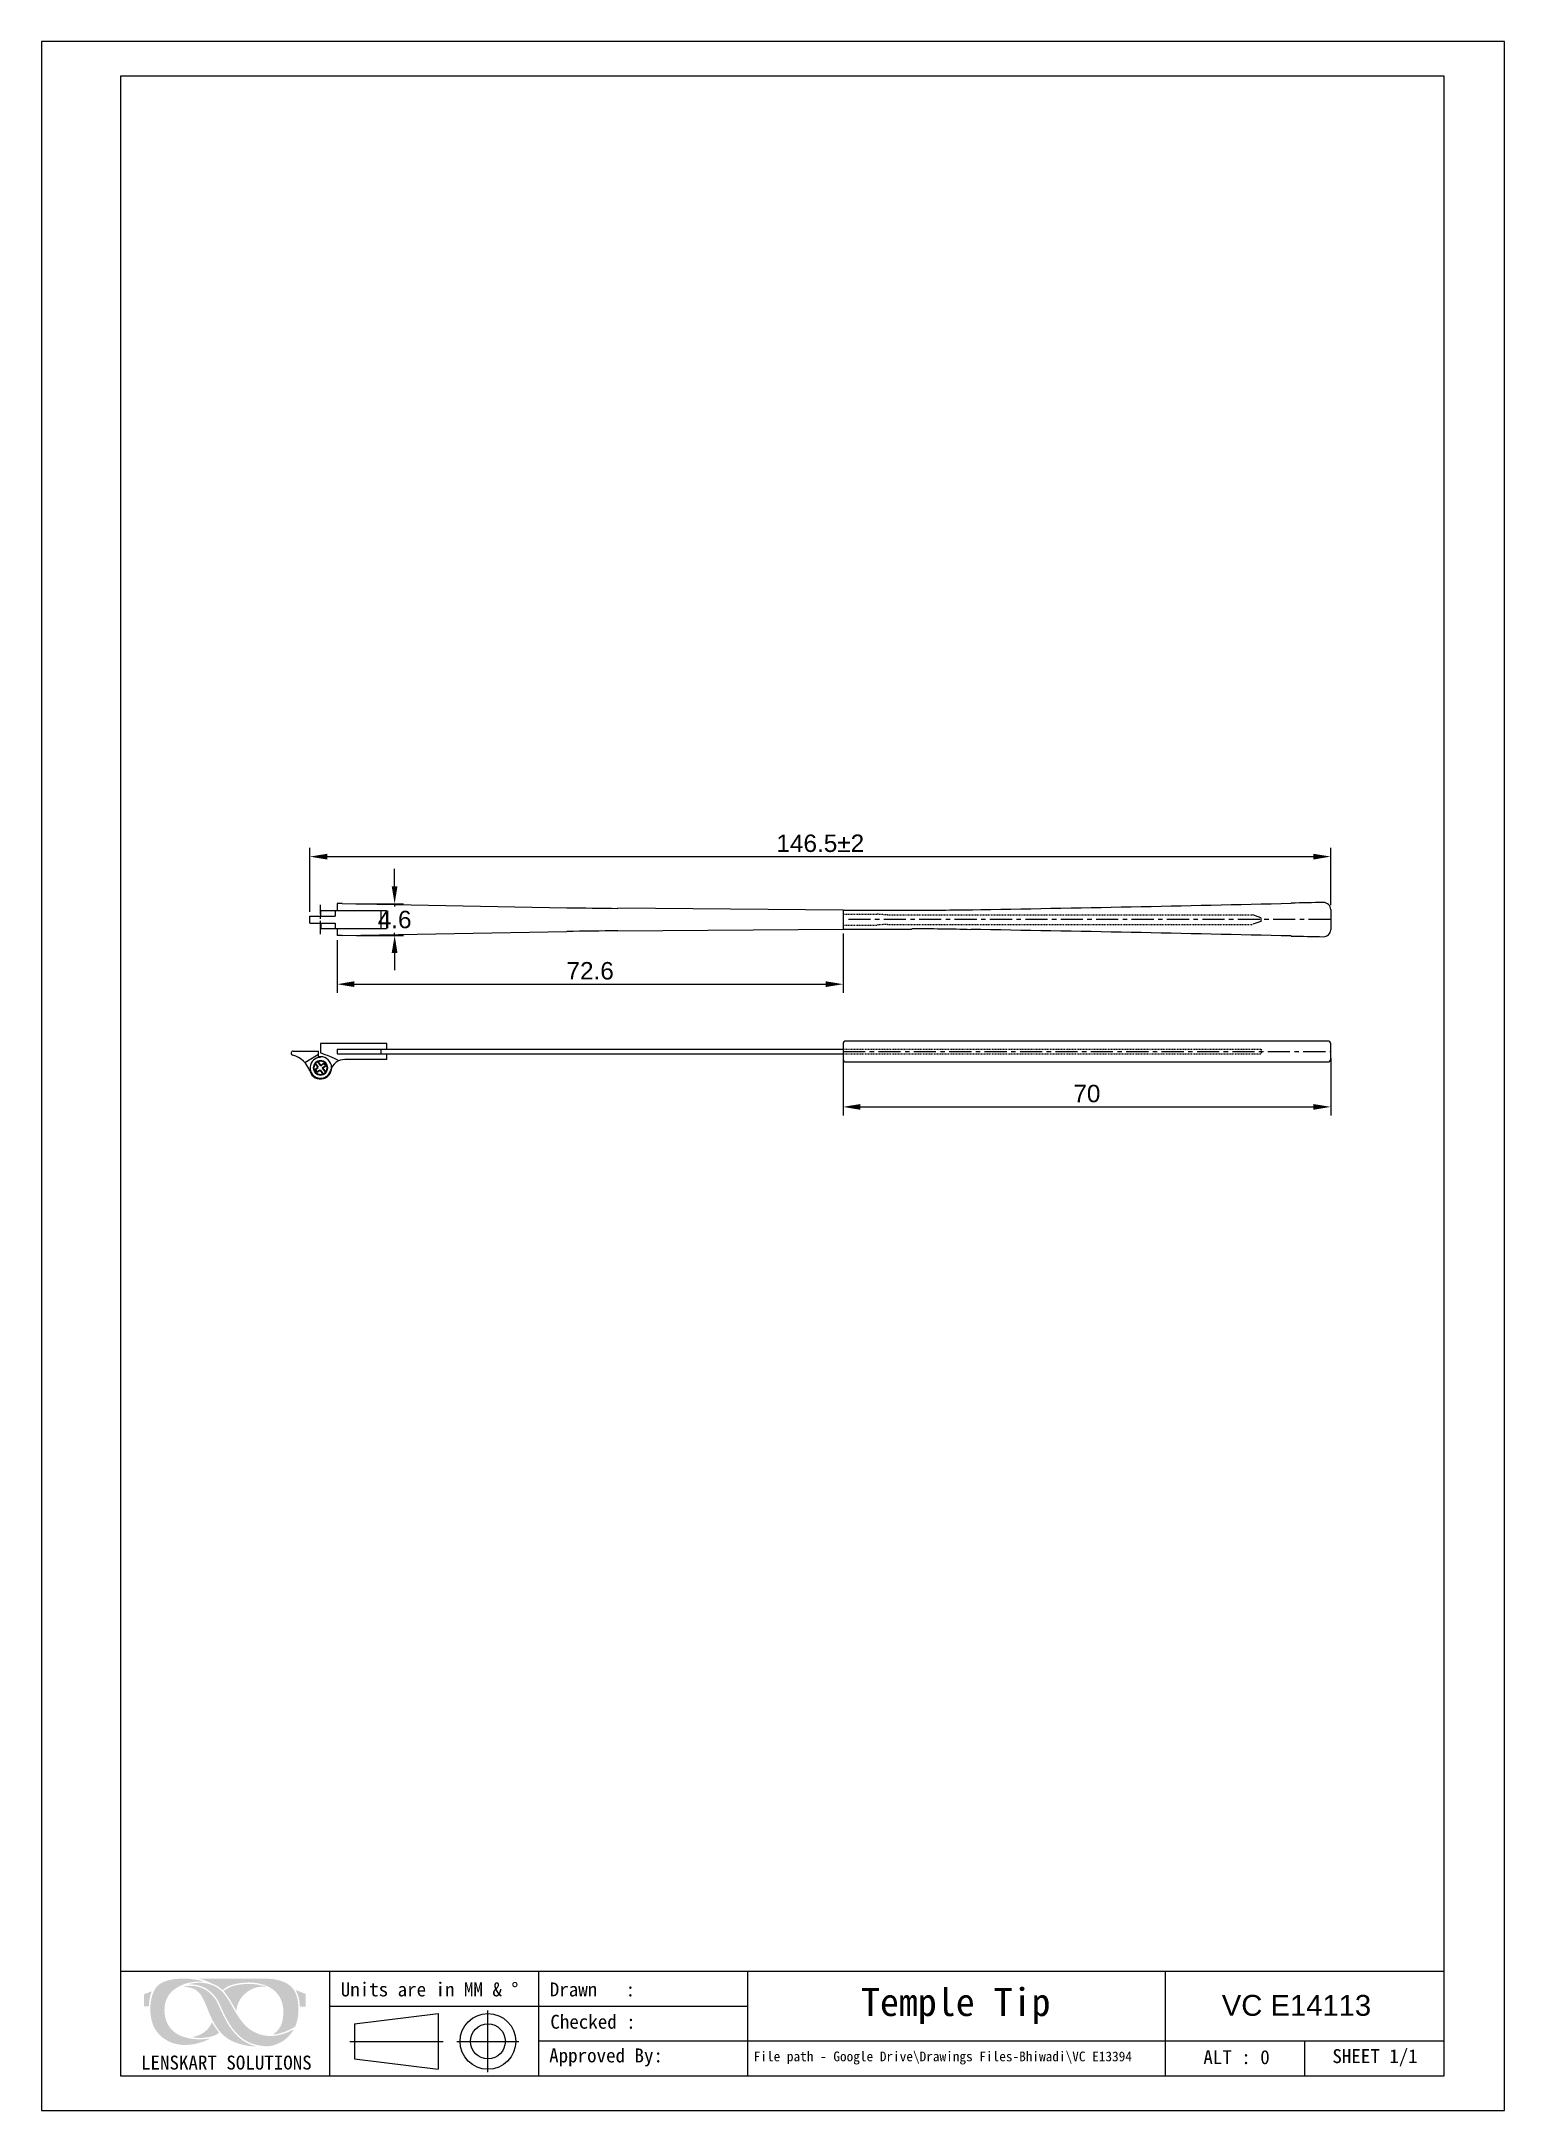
# Model space of a CAD drawing. Header units: inches. Extents: x 18 to 228, y -141 to 156.
import ezdxf

# ---------------------------------------------------------------- set-up
doc = ezdxf.new("R2010")
doc.units = ezdxf.units.IN
doc.header["$MEASUREMENT"] = 0
for name, pattern in [('CENTER', [50.8, 31.75, -6.35, 6.35, -6.35]), ('CENTER2', [28.575, 19.05, -3.175, 3.175, -3.175]), ('HIDDEN2', [0.1875, 0.125, -0.0625])]:
    doc.linetypes.add(name, pattern=pattern)
for name, color, linetype in [('Center Line', 2, 'CENTER2'), ('Dimension', 3, 'Continuous'), ('Hidden Line', 1, 'HIDDEN2'), ('中心线', 1, 'CENTER2'), ('图框-线条', 7, 'Continuous')]:
    doc.layers.add(name, color=color, linetype=linetype)
doc.layers.add('odj', color=4, linetype='Continuous', lineweight=35)
doc.layers.add('绘图层', color=7, linetype='Continuous', lineweight=15)
doc.styles.get("Standard").update_dxf_attribs({"font": 'arial.ttf'})
doc.styles.add('宋体', font='SimSun.ttf')
doc.styles.add('样式 1', font='romant.shx')
doc.dimstyles.new('ISO-25$0', dxfattribs={"dimtxt": 2.5, "dimasz": 2.5, "dimexe": 0.5, "dimexo": 1, "dimgap": 1, "dimtad": 0, "dimtih": 1, "dimtoh": 1, "dimdec": 1, "dimzin": 10, "dimdsep": 46, "dimlunit": 6, "dimtxsty": '样式 1', "dimcen": 0, "dimclrd": 256, "dimclre": 256, "dimclrt": 7, "dimazin": 0, "dimtfac": 1, "dimtdec": 1, "dimtofl": 0, "dimtmove": 0, "dimatfit": 0, "dimfxl": 1, "dimtolj": 1, "dimtzin": 10, "dimarcsym": 0})

# ---------------------------------------------------------------- blocks, each defined once
blk = doc.blocks.new('*D7')
at = {"layer": 'Defpoints', "color": 0, "transparency": 16777216}
for p in [(202.68, 39.13), (56.18, 30.59), (202.68, 31.53)]:
    blk.add_point(p, dxfattribs=at)
at = {"layer": 'Dimension', "color": 0, "lineweight": -2, "transparency": 16777216}
for p, q in [((56.18, 31.21), (56.18, 40.38)), ((58.68, 39.13), (200.18, 39.13)), ((202.68, 32.15), (202.68, 40.38))]:
    blk.add_line(p, q, dxfattribs=at)
at = {"layer": 'Dimension', "color": 0, "transparency": 16777216}
for points in [[(58.68, 39.54), (58.68, 38.71), (56.18, 39.13)], [(200.18, 39.54), (200.18, 38.71), (202.68, 39.13)]]:
    blk.add_solid(points, dxfattribs=at)
at = {"layer": 'Dimension', "color": 0, "transparency": 16777216, "insert": (129.43, 41.03), "char_height": 2.5, "attachment_point": 5}
blk.add_mtext('146.5±2', dxfattribs=at)
blk = doc.blocks.new('*D8')
at = {"layer": 'Defpoints', "color": 0, "transparency": 16777216}
for p in [(60.08, 27.79), (132.71, 28.74), (132.71, 20.82)]:
    blk.add_point(p, dxfattribs=at)
at = {"layer": 'Dimension', "color": 0, "lineweight": -2, "transparency": 16777216}
for p, q in [((60.08, 27.16), (60.08, 19.57)), ((132.71, 28.11), (132.71, 19.57)), ((62.58, 20.82), (130.21, 20.82))]:
    blk.add_line(p, q, dxfattribs=at)
at = {"layer": 'Dimension', "color": 0, "transparency": 16777216}
for points in [[(62.58, 21.24), (62.58, 20.41), (60.08, 20.82)], [(130.21, 21.24), (130.21, 20.41), (132.71, 20.82)]]:
    blk.add_solid(points, dxfattribs=at)
at = {"layer": 'Dimension', "color": 0, "transparency": 16777216, "insert": (96.4, 22.73), "char_height": 2.5, "attachment_point": 5}
blk.add_mtext('72.6', dxfattribs=at)
blk = doc.blocks.new('1.8螺丝（十平面）')
at = {"layer": 'odj'}
for p, q in [((-0.45, 0.57), (-0.69, 0.25)), ((-0.69, 0.25), (-0.29, -0.04)), ((-0.45, 0.57), (-0.05, 0.28)), ((0.36, 0.83), (-0.05, 0.28)), ((0.68, 0.59), (0.27, 0.04)), ((0.27, 0.04), (0.67, -0.27)), ((-0.29, -0.04), (-0.69, -0.57)), ((0.03, -0.28), (-0.38, -0.82)), ((0.03, -0.28), (0.43, -0.59)), ((0.67, -0.27), (0.43, -0.59))]:
    blk.add_line(p, q, dxfattribs=at)
blk.add_circle((0, 0), 0.9, dxfattribs=at)
blk = doc.blocks.new('*D9')
at = {"layer": 'Defpoints', "color": 0, "transparency": 16777216}
for p in [(132.7, 10.81), (202.68, 10.81), (202.68, 3.21)]:
    blk.add_point(p, dxfattribs=at)
at = {"layer": 'Dimension', "color": 0, "lineweight": -2, "transparency": 16777216}
for p, q in [((132.7, 10.19), (132.7, 1.96)), ((202.68, 10.19), (202.68, 1.96)), ((135.2, 3.21), (200.18, 3.21))]:
    blk.add_line(p, q, dxfattribs=at)
at = {"layer": 'Dimension', "color": 0, "transparency": 16777216}
for points in [[(135.2, 3.62), (135.2, 2.79), (132.7, 3.21)], [(200.18, 3.62), (200.18, 2.79), (202.68, 3.21)]]:
    blk.add_solid(points, dxfattribs=at)
at = {"layer": 'Dimension', "color": 0, "transparency": 16777216, "insert": (167.69, 5.11), "char_height": 2.5, "attachment_point": 5}
blk.add_mtext('70', dxfattribs=at)
blk = doc.blocks.new('*D10')
at = {"layer": 'Defpoints', "color": 0, "transparency": 16777216}
for p in [(62.14, 32.36), (62.23, 27.81), (68.34, 27.81)]:
    blk.add_point(p, dxfattribs=at)
at = {"layer": 'Dimension', "color": 0, "lineweight": -2, "transparency": 16777216}
for p, q in [((68.34, 34.86), (68.34, 37.36)), ((62.77, 32.36), (69.59, 32.36)), ((68.34, 32.36), (68.34, 31.99)), ((62.85, 27.81), (69.59, 27.81)), ((68.34, 27.81), (68.34, 28.19)), ((68.34, 25.31), (68.34, 22.81))]:
    blk.add_line(p, q, dxfattribs=at)
at = {"layer": 'Dimension', "color": 0, "transparency": 16777216}
for points in [[(67.92, 34.86), (68.75, 34.86), (68.34, 32.36)], [(67.92, 25.31), (68.75, 25.31), (68.34, 27.81)]]:
    blk.add_solid(points, dxfattribs=at)
at = {"layer": 'Dimension', "color": 0, "transparency": 16777216, "insert": (68.34, 30.09), "char_height": 2.5, "attachment_point": 5}
blk.add_mtext('4.6', dxfattribs=at)

msp = doc.modelspace()

# ---------------------------------------------------------------- hatches: boundary and pattern name
at = {"layer": '图框-线条', "lineweight": 0, "ltscale": 0.1}
h = msp.add_hatch(color=252, dxfattribs=at)
edge = h.paths.add_edge_path()
edge.add_spline(control_points=[(32.35, -124.16), (32.35, -124.16), (32.35, -125.88), (32.35, -125.88), (32.35, -125.88), (32.35, -125.88), (33.06, -125.88), (33.06, -125.88), (33.06, -125.88), (33.11, -125.48), (33.12, -125.13), (33.2, -124.73), (33.2, -124.73), (33.26, -124.38), (33.37, -124.03), (33.49, -123.73), (33.49, -123.73), (33.49, -123.73), (32.35, -124.16), (32.35, -124.16)], knot_values=[0, 0, 0, 0, 0.166667, 0.166667, 0.166667, 0.166667, 0.333333, 0.333333, 0.333333, 0.333333, 0.5, 0.5, 0.5, 0.5, 0.666667, 0.666667, 0.666667, 0.666667, 1, 1, 1, 1], degree=3, periodic=0)
edge = h.paths.add_edge_path()
edge.add_spline(control_points=[(54.75, -125.95), (54.75, -125.95), (55.55, -125.96), (55.55, -125.96), (55.55, -125.96), (55.55, -125.96), (55.56, -124.1), (55.56, -124.1), (55.56, -124.1), (55.56, -124.1), (54.14, -123.54), (54.14, -123.54), (54.14, -123.54), (54.29, -123.9), (54.45, -124.16), (54.56, -124.61), (54.56, -124.61), (54.67, -125.06), (54.71, -125.46), (54.75, -125.95)], knot_values=[0, 0, 0, 0, 0.166667, 0.166667, 0.166667, 0.166667, 0.333333, 0.333333, 0.333333, 0.333333, 0.5, 0.5, 0.5, 0.5, 0.666667, 0.666667, 0.666667, 0.666667, 1, 1, 1, 1], degree=3, periodic=0)
edge = h.paths.add_edge_path(flags=17)
edge.add_spline(control_points=[(39.26, -130.29), (39.4, -130.4), (40.22, -130.42), (40.36, -130.42), (40.36, -130.42), (41.24, -130.45), (42.57, -130.23), (43.14, -129.68), (43.14, -129.68), (43.09, -129.6), (43.06, -129.56), (43, -129.5), (43, -129.5), (43, -129.5), (42.13, -128.21), (42.13, -128.21), (42.13, -128.21), (41.92, -128.47), (41.83, -128.96), (41.03, -129.58), (41.03, -129.58), (40.55, -129.94), (39.99, -130.19), (39.26, -130.29)], knot_values=[0, 0, 0, 0, 0.142857, 0.142857, 0.142857, 0.142857, 0.285714, 0.285714, 0.285714, 0.285714, 0.428571, 0.428571, 0.428571, 0.428571, 0.571429, 0.571429, 0.571429, 0.571429, 0.714286, 0.714286, 0.714286, 0.714286, 1, 1, 1, 1], degree=3, periodic=0)
edge = h.paths.add_edge_path(flags=17)
edge.add_spline(control_points=[(43.81, -123.72), (43.86, -123.8), (43.87, -123.79), (43.94, -123.86), (43.94, -123.86), (44.58, -124.6), (45.52, -126.4), (45.64, -126.52), (45.64, -126.52), (45.69, -125.02), (46.95, -123.71), (48.18, -123.28), (48.18, -123.28), (48.83, -123.05), (49.18, -123.05), (49.9, -123.11), (49.9, -123.11), (49.66, -122.92), (48.66, -122.76), (48.4, -122.73), (48.4, -122.73), (47.19, -122.59), (45.43, -122.7), (44.36, -123.31), (44.36, -123.31), (44.19, -123.4), (43.88, -123.6), (43.81, -123.72)], knot_values=[0, 0, 0, 0, 0.125, 0.125, 0.125, 0.125, 0.25, 0.25, 0.25, 0.25, 0.375, 0.375, 0.375, 0.375, 0.5, 0.5, 0.5, 0.5, 0.625, 0.625, 0.625, 0.625, 0.75, 0.75, 0.75, 0.75, 1, 1, 1, 1], degree=3, periodic=0)
edge = h.paths.add_edge_path()
edge.add_spline(control_points=[(43.23, -126.07), (42.83, -125.15), (42.7, -124.9), (42.06, -124.21), (42.06, -124.21), (41.19, -123.27), (39.84, -122.8), (38.51, -122.98), (38.51, -122.98), (38.43, -122.99), (38.35, -123), (38.27, -123.02), (38.27, -123.02), (38.27, -123.02), (38.03, -123.09), (38.03, -123.09), (38.03, -123.09), (38.8, -123.13), (39.4, -123.24), (39.91, -123.62), (39.91, -123.62), (40.41, -124), (40.61, -124.31), (40.93, -124.97), (40.93, -124.97), (41.46, -126.05), (41.82, -127.26), (42.41, -128.27), (42.41, -128.27), (43.04, -129.33), (43.65, -130.11), (44.72, -130.73), (44.72, -130.73), (45.57, -131.23), (47.36, -131.7), (48.55, -131.65), (48.55, -131.65), (48.42, -131.59), (48.23, -131.56), (48.08, -131.52), (48.08, -131.52), (45.86, -130.84), (44.59, -128.97), (43.61, -126.91), (43.61, -126.91), (43.48, -126.63), (43.36, -126.36), (43.23, -126.07)], knot_values=[0, 0, 0, 0, 0.076923, 0.076923, 0.076923, 0.076923, 0.153846, 0.153846, 0.153846, 0.153846, 0.230769, 0.230769, 0.230769, 0.230769, 0.307692, 0.307692, 0.307692, 0.307692, 0.384615, 0.384615, 0.384615, 0.384615, 0.461538, 0.461538, 0.461538, 0.461538, 0.538462, 0.538462, 0.538462, 0.538462, 0.615385, 0.615385, 0.615385, 0.615385, 0.692308, 0.692308, 0.692308, 0.692308, 0.769231, 0.769231, 0.769231, 0.769231, 0.846154, 0.846154, 0.846154, 0.846154, 1, 1, 1, 1], degree=3, periodic=0)
edge = h.paths.add_edge_path()
edge.add_spline(control_points=[(53.86, -129.22), (53.82, -129.22), (53, -129.61), (52.84, -129.68), (52.84, -129.68), (52.48, -129.81), (52.07, -129.94), (51.68, -130.02), (51.68, -130.02), (50.7, -130.21), (49.99, -130.2), (49.06, -129.93), (49.06, -129.93), (47.47, -129.47), (46.55, -128.36), (45.8, -127.2), (45.8, -127.2), (44.48, -125.14), (43.94, -123.16), (41.39, -122.61), (41.39, -122.61), (40.96, -122.52), (40.45, -122.48), (40, -122.52), (40, -122.52), (39.69, -122.54), (38.97, -122.61), (38.75, -122.74), (38.75, -122.74), (39.88, -122.72), (40.76, -122.94), (41.55, -123.51), (41.55, -123.51), (43.2, -124.69), (43.26, -125.94), (44.12, -127.48), (44.12, -127.48), (44.54, -128.22), (44.83, -128.8), (45.41, -129.46), (45.41, -129.46), (46.59, -130.85), (47.86, -131.47), (49.8, -131.61), (49.8, -131.61), (50.74, -131.68), (51.68, -131.27), (52.3, -130.88), (52.3, -130.88), (52.72, -130.61), (53.06, -130.27), (53.38, -129.9), (53.38, -129.9), (53.55, -129.71), (53.73, -129.43), (53.86, -129.22)], knot_values=[0, 0, 0, 0, 0.066667, 0.066667, 0.066667, 0.066667, 0.133333, 0.133333, 0.133333, 0.133333, 0.2, 0.2, 0.2, 0.2, 0.266667, 0.266667, 0.266667, 0.266667, 0.333333, 0.333333, 0.333333, 0.333333, 0.4, 0.4, 0.4, 0.4, 0.466667, 0.466667, 0.466667, 0.466667, 0.533333, 0.533333, 0.533333, 0.533333, 0.6, 0.6, 0.6, 0.6, 0.666667, 0.666667, 0.666667, 0.666667, 0.733333, 0.733333, 0.733333, 0.733333, 0.8, 0.8, 0.8, 0.8, 0.866667, 0.866667, 0.866667, 0.866667, 1, 1, 1, 1], degree=3, periodic=0)
edge = h.paths.add_edge_path()
edge.add_spline(control_points=[(43.66, -123.56), (44.22, -123.12), (44.38, -122.98), (45.2, -122.75), (45.2, -122.75), (47.07, -122.23), (49.49, -122.37), (50.95, -123.52), (50.95, -123.52), (51.76, -124.15), (52.41, -125.26), (52.37, -126.8), (52.37, -126.8), (52.35, -127.95), (52.07, -129.05), (51.16, -129.71), (51.16, -129.71), (51.1, -129.76), (50.85, -129.91), (50.8, -129.93), (50.8, -129.93), (51.68, -129.98), (53.08, -129.38), (53.81, -128.96), (53.81, -128.96), (54.09, -128.81), (54.06, -128.83), (54.18, -128.51), (54.18, -128.51), (54.65, -127.25), (54.66, -125.5), (54.24, -124.27), (54.24, -124.27), (54.04, -123.71), (53.83, -123.41), (53.46, -123.05), (53.46, -123.05), (52.7, -122.28), (51.19, -121.93), (50.1, -121.93), (50.1, -121.93), (46.87, -121.93), (43.56, -121.9), (40.36, -121.93), (40.36, -121.93), (40.59, -122.03), (41.01, -122.13), (41.27, -122.23), (41.27, -122.23), (41.55, -122.33), (42.73, -122.88), (42.96, -123.02), (42.96, -123.02), (43.28, -123.22), (43.6, -123.52), (43.66, -123.56)], knot_values=[0, 0, 0, 0, 0.066667, 0.066667, 0.066667, 0.066667, 0.133333, 0.133333, 0.133333, 0.133333, 0.2, 0.2, 0.2, 0.2, 0.266667, 0.266667, 0.266667, 0.266667, 0.333333, 0.333333, 0.333333, 0.333333, 0.4, 0.4, 0.4, 0.4, 0.466667, 0.466667, 0.466667, 0.466667, 0.533333, 0.533333, 0.533333, 0.533333, 0.6, 0.6, 0.6, 0.6, 0.666667, 0.666667, 0.666667, 0.666667, 0.733333, 0.733333, 0.733333, 0.733333, 0.8, 0.8, 0.8, 0.8, 0.866667, 0.866667, 0.866667, 0.866667, 1, 1, 1, 1], degree=3, periodic=0)
edge = h.paths.add_edge_path()
edge.add_spline(control_points=[(41.88, -130.51), (41.74, -130.5), (41.48, -130.56), (41.32, -130.58), (41.32, -130.58), (38.75, -130.82), (35.71, -130.14), (35.34, -127), (35.34, -127), (35.17, -125.53), (35.62, -124.21), (36.8, -123.4), (36.8, -123.4), (37.97, -122.59), (39.15, -122.28), (40.88, -122.33), (40.88, -122.33), (40.88, -122.33), (40.18, -122.13), (40.18, -122.13), (40.18, -122.13), (38.66, -121.8), (36.37, -121.79), (35.02, -122.46), (35.02, -122.46), (34.26, -122.84), (33.83, -123.41), (33.54, -124.36), (33.54, -124.36), (33.04, -125.98), (33.19, -128.48), (34.4, -129.76), (34.4, -129.76), (34.56, -129.92), (34.63, -130.04), (34.82, -130.19), (34.82, -130.19), (35.01, -130.34), (35.05, -130.39), (35.29, -130.56), (35.29, -130.56), (36.86, -131.68), (38.92, -131.61), (40.72, -131.01), (40.72, -131.01), (40.93, -130.94), (41.13, -130.86), (41.33, -130.77), (41.33, -130.77), (41.45, -130.72), (41.81, -130.53), (41.88, -130.51)], knot_values=[0, 0, 0, 0, 0.071429, 0.071429, 0.071429, 0.071429, 0.142857, 0.142857, 0.142857, 0.142857, 0.214286, 0.214286, 0.214286, 0.214286, 0.285714, 0.285714, 0.285714, 0.285714, 0.357143, 0.357143, 0.357143, 0.357143, 0.428571, 0.428571, 0.428571, 0.428571, 0.5, 0.5, 0.5, 0.5, 0.571429, 0.571429, 0.571429, 0.571429, 0.642857, 0.642857, 0.642857, 0.642857, 0.714286, 0.714286, 0.714286, 0.714286, 0.785714, 0.785714, 0.785714, 0.785714, 0.857143, 0.857143, 0.857143, 0.857143, 1, 1, 1, 1], degree=3, periodic=0)

# ---------------------------------------------------------------- linework, layer by layer
for p, q in [((218.99, 151.14), (28.99, 151.14)), ((28.99, 151.14), (28.99, -135.86)), ((218.99, -135.86), (218.99, 151.14)), ((56.18, 30.59), (59.81, 30.59)), ((56.18, 29.59), (56.18, 30.59)), ((57.68, 31.39), (67.18, 31.39)), ((57.68, 31.39), (57.68, 30.59)), ((59.81, 31.39), (59.81, 30.59)), ((60.08, 32.39), (60.08, 31.39)), ((60.83, 32.39), (60.08, 32.39)), ((60.83, 32.39), (93.05, 31.8)), ((66.38, 31.39), (66.38, 28.79)), ((67.18, 31.39), (67.18, 28.79)), ((132.71, 31.44), (100.37, 31.71)), ((132.71, 31.44), (142.57, 31.44)), ((132.71, 31.44), (132.71, 28.74)), ((202.68, 31.54), (202.68, 28.63)), ((56.18, 29.59), (59.81, 29.59)), ((57.68, 28.79), (67.18, 28.79)), ((59.81, 29.59), (59.81, 28.79)), ((60.08, 28.79), (60.08, 27.79)), ((60.83, 27.79), (60.08, 27.79)), ((60.83, 27.79), (93.05, 28.37)), ((100.37, 28.47), (132.71, 28.74)), ((132.71, 28.74), (142.57, 28.74)), ((67.2, 12.31), (57.7, 12.31)), ((57.7, 12.31), (57.7, 10.94)), ((67.2, 11.51), (67.2, 12.31)), ((132.7, 12.26), (132.7, 10.06)), ((202.28, 12.66), (133.1, 12.66)), ((202.68, 10.06), (202.68, 12.26)), ((53.8, 11.21), (57.4, 11.21)), ((55.46, 9.56), (57.4, 10.8)), ((57.4, 10.38), (57.4, 11.21)), ((60.1, 11.51), (132.7, 11.51)), ((60.1, 11.51), (60.1, 10.81)), ((60.1, 10.81), (132.7, 10.81)), ((67.2, 10.01), (61.19, 10.01)), ((66.4, 10.79), (66.4, 11.51)), ((67.2, 10.79), (66.4, 10.79)), ((67.2, 10.01), (67.2, 10.79)), ((132.7, 11.51), (132.7, 10.81)), ((133.1, 9.66), (202.28, 9.66)), ((28.99, -120.86), (218.99, -120.86)), ((58.99, -120.86), (58.99, -135.86)), ((88.99, -120.86), (88.99, -135.86)), ((118.99, -120.86), (118.99, -135.86)), ((178.99, -135.86), (178.99, -120.86)), ((58.99, -125.86), (118.99, -125.86)), ((62.58, -128.42), (74.58, -126.92)), ((74.58, -126.92), (74.58, -134.92)), ((81.73, -135.36), (81.73, -126.47)), ((62.58, -128.42), (62.58, -133.42)), ((61.92, -130.92), (75.32, -130.92)), ((62.58, -133.42), (74.58, -134.92)), ((77.29, -130.92), (86.18, -130.92)), ((88.99, -130.86), (218.99, -130.86)), ((198.99, -135.86), (198.99, -130.86)), ((28.99, -135.86), (218.99, -135.86))]:
    msp.add_line(p, q)
msp.add_lwpolyline([(17.64, -140.86), (227.64, -140.86), (227.64, 156.14), (17.64, 156.14)], close=True)
for centre, radius in [((57.7, 8.81), 1), ((81.73, -130.92), 4), ((81.73, -130.92), 2.5)]:
    msp.add_circle(centre, radius)
for centre, radius, start, end in [((106.64, 781.68), 750, 268.962, 269.52088), ((142.57, 531.95), 500.51, 270.0002, 270.9953), ((35.86, 6829.03), 6798.5, 270.970748, 271.358402), ((217.17, -817.13), 849.82, 91.04527, 91.3584), ((201.68, 31.54), 1, 359.2864, 91.2803), ((106.64, -721.5), 750, 90.47912, 91.038), ((143.9, -209.21), 237.96, 88.2809, 90.3208), ((35.86, -6768.85), 6798.5, 88.641598, 89.029252), ((217.17, 877.31), 849.82, 268.6416, 268.95473), ((201.68, 28.63), 1, 268.7197, 0.7136), ((133.1, 12.26), 0.4, 90, 180), ((202.28, 12.26), 0.4, 0, 90), ((53.8, 10.91), 0.3, 90, 255.5344), ((52.85, 7.23), 3.5, 18.0419, 75.5344), ((57.7, 8.81), 1.6, 198.0419, 100.8069), ((57.7, 8.81), 1.5, 90, 345.5225), ((50.34, -10.04), 22.24, 63.3129, 70.6596), ((61.19, 7.91), 2.1, 90, 165.5225), ((133.1, 10.06), 0.4, 180, 270), ((202.28, 10.06), 0.4, 270, 0)]:
    msp.add_arc(centre, radius, start, end)
at = {"layer": 'Center Line', "linetype": 'CENTER', "ltscale": 0.1}
for p, q in [((202.68, 30.09), (132.71, 30.09)), ((132.7, 11.16), (202.68, 11.16))]:
    msp.add_line(p, q, dxfattribs=at)
at = {"layer": 'Hidden Line'}
for p, q in [((132.71, 30.86), (137.58, 30.86)), ((139.08, 30.76), (137.58, 30.86)), ((139.08, 30.76), (191.48, 30.76)), ((132.71, 29.31), (137.58, 29.31)), ((139.08, 29.41), (137.58, 29.31)), ((139.08, 29.41), (191.48, 29.41)), ((132.7, 11.51), (192.7, 11.51)), ((132.7, 10.81), (192.7, 10.81)), ((192.7, 11.51), (192.7, 10.81))]:
    msp.add_line(p, q, dxfattribs=at)
at = {"layer": 'Hidden Line', "ltscale": 10}
for p, q in [((192.68, 30.34), (191.48, 30.76)), ((192.68, 29.84), (191.48, 29.41)), ((192.68, 30.34), (192.68, 29.84))]:
    msp.add_line(p, q, dxfattribs=at)
at = {"layer": 'odj'}
msp.add_line((57.68, 29.59), (57.68, 28.79), dxfattribs=at)
at = {"layer": '中心线', "ltscale": 0.1}
msp.add_line((57.68, 27.99), (57.68, 32.19), dxfattribs=at)

# ---------------------------------------------------------------- block references
at = {"xscale": -1.111110999999999, "yscale": 1.111110999999999, "zscale": 1.111110999999999, "rotation": 180}
msp.add_blockref('1.8螺丝（十平面）', (57.7, 8.81), dxfattribs=at)

# ---------------------------------------------------------------- texts
at = {"insert": (197.77, -125.77), "char_height": 3, "width": 34.3483, "attachment_point": 5}
msp.add_mtext('VC E14113', dxfattribs=at)
at = {"layer": '绘图层', "color": 7, "linetype": 'ByBlock', "lineweight": 9, "attachment_point": 5, "style": '宋体'}
for s, insert, char_height, width in [('\\pxql;{\\fNSimSun|b0|i0|c0|p49;Units are in MM & %%D}', (75.88, -123.48), 2, 30.5443), ('\\pxql;{\\fNSimSun|b0|i0|c0|p49;Drawn   : }', (105.88, -123.48), 2, 30.5443), ('{\\fNSimSun|b0|i0|c0|p49;Temple Tip}', (148.87, -125.85), 4, 58.2869), ('\\pxql;{\\fNSimSun|b0|i0|c0|p49;Checked : }', (102.14, -128.12), 2, 22.9015), ('{\\fSimSun|b0|i0|c134|p2;LENSKART SOLUTIONS}', (44.19, -133.98), 2, 58.9745), ('\\pxql;{\\fNSimSun|b0|i0|c0|p49;Approved By:}', (101.97, -133.23), 2, 22.9015), ('\\pxql;{\\fNSimSun|b0|i0|c0|p49;File path - Google Drive\\\\Drawings Files-Bhiwadi\\\\VC E13394}', (164.82, -133.31), 1.4, 89.89), ('{\\fNSimSun|b0|i0|c0|p49;ALT : 0}', (189.17, -133.2), 2, 17.2791), ('{\\fNSimSun|b0|i0|c0|p49;SHEET 1/1}', (209.05, -133.28), 2, 17.2791)]:
    msp.add_mtext(s, dxfattribs=dict(at, insert=insert, char_height=char_height, width=width))

# ---------------------------------------------------------------- dimensions: what is measured, and where the dimension line sits
at = {"layer": 'Dimension'}
for base, p1, p2, override, picture, middle in [((202.68, 39.13), (56.18, 30.59), (202.68, 31.53), {"dimexe": 1.25, "dimexo": 0.625, "dimgap": 0.625, "dimtad": 1, "dimzin": 8, "dimlunit": 2, "dimpost": '<>', "dimtxsty": 'Standard', "dimcen": 2.5, "dimclrd": 0, "dimclre": 0, "dimclrt": 0, "dimadec": 0, "dimtol": 1, "dimtp": 2, "dimtm": 2, "dimtdec": 2, "dimtofl": 1, "dimatfit": 3, "dimtolj": 0, "dimtzin": 8}, '*D7', (129.43, 41.03)), ((132.71, 20.82), (60.08, 27.79), (132.71, 28.74), {"dimexe": 1.25, "dimexo": 0.625, "dimgap": 0.625, "dimtad": 1, "dimzin": 8, "dimlunit": 2, "dimpost": '<>', "dimtxsty": 'Standard', "dimcen": 2.5, "dimclrd": 0, "dimclre": 0, "dimclrt": 0, "dimadec": 0, "dimtdec": 2, "dimtofl": 1, "dimatfit": 3, "dimtolj": 0, "dimtzin": 8}, '*D8', (96.4, 22.73)), ((202.68, 3.21), (132.7, 10.81), (202.68, 10.81), {"dimexe": 1.25, "dimexo": 0.625, "dimgap": 0.625, "dimtad": 1, "dimzin": 8, "dimlunit": 2, "dimpost": '<>', "dimtxsty": 'Standard', "dimcen": 2.5, "dimclrd": 0, "dimclre": 0, "dimclrt": 0, "dimadec": 0, "dimtdec": 2, "dimtofl": 1, "dimatfit": 3, "dimtolj": 0, "dimtzin": 8}, '*D9', (167.69, 5.11))]:
    dim = msp.add_linear_dim(base=base, p1=p1, p2=p2, dimstyle='ISO-25$0', override=override, dxfattribs=at)
    dim.commit()
    dim.dimension.update_dxf_attribs({"geometry": picture, "text_midpoint": middle})
dim = msp.add_linear_dim(base=(68.3352, 27.8135), p1=(62.1435, 32.3646), p2=(62.226, 27.8135), angle=90, dimstyle='ISO-25$0', override={"dimexe": 1.25, "dimexo": 0.625, "dimgap": 0.625, "dimtad": 1, "dimzin": 8, "dimlunit": 2, "dimpost": '<>', "dimtxsty": 'Standard', "dimcen": 2.5, "dimclrd": 0, "dimclre": 0, "dimclrt": 0, "dimadec": 0, "dimtdec": 2, "dimtofl": 1, "dimatfit": 3, "dimtolj": 0, "dimtzin": 8}, dxfattribs=at)
dim.commit()
dim.dimension.update_dxf_attribs({"geometry": '*D10', "text_midpoint": (68.3352, 30.089)})

doc.saveas('drawing.dxf')
